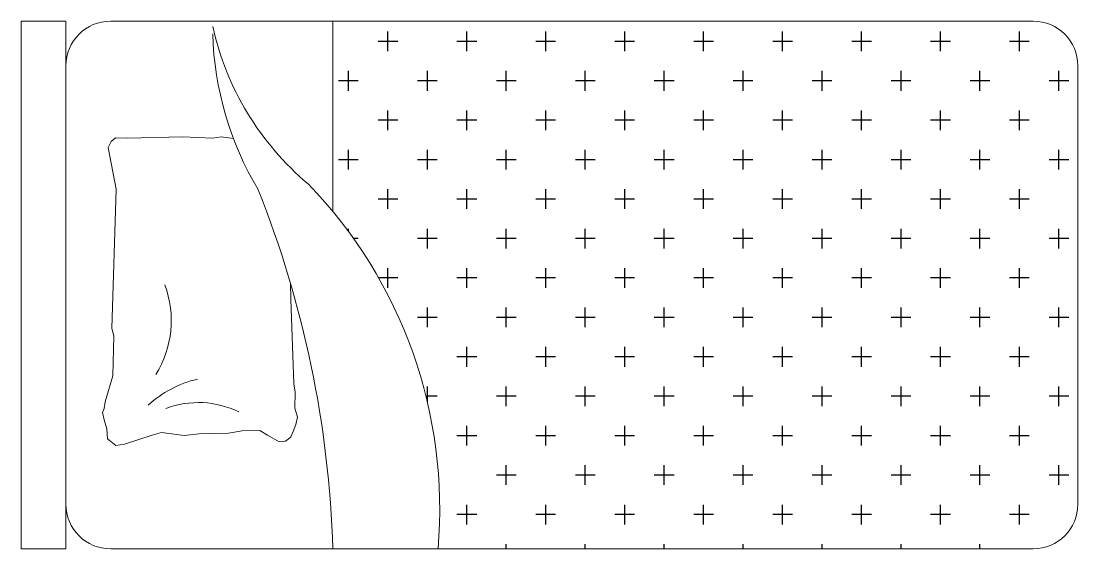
# Model space of a CAD drawing. Header units: millimetres. Extents: x -970.95 to -969.25, y 2701.62 to 2702.47.
import ezdxf

# ---------------------------------------------------------------- set-up
doc = ezdxf.new("R2010")
doc.units = ezdxf.units.MM
doc.header["$LTSCALE"] = 10
doc.layers.add('Móveis_camas', color=2, linetype='Continuous')

msp = doc.modelspace()

# ---------------------------------------------------------------- hatches: boundary and pattern name
at = {"layer": 'Móveis_camas'}
h = msp.add_hatch(dxfattribs=at)
h.set_pattern_fill('CROSS', color=1, scale=0.01, angle=90, style=0)
h.set_pattern_definition([(90, (-116.09862, 6.90568), (-0.0635, 0.0635), [0.03175, -0.09525]), (180, (-116.08274, 6.92156), (-0.0635, -0.0635), [0.03175, -0.09525])])
h.paths.add_polyline_path([(-969.254, 2702.3938, 0.414214), (-969.326, 2702.4658), (-970.4527, 2702.4658), (-970.4527, 2702.1594, -0.19621), (-970.2833, 2701.6158), (-969.326, 2701.6158, 0.414214), (-969.254, 2701.6878)])

# ---------------------------------------------------------------- linework, layer by layer
at = {"layer": 'Móveis_camas', "lineweight": 0}
for p, q in [((-970.882, 2702.4658), (-970.954, 2702.4658)), ((-970.954, 2701.6158), (-970.954, 2702.4658)), ((-970.882, 2701.6158), (-970.882, 2702.4658)), ((-970.81, 2702.4658), (-969.326, 2702.4658)), ((-969.254, 2702.3938), (-969.254, 2701.6878)), ((-970.882, 2701.6158), (-970.954, 2701.6158)), ((-969.326, 2701.6158), (-970.81, 2701.6158))]:
    msp.add_line(p, q, dxfattribs=at)
at = {"layer": 'Móveis_camas', "color": 1, "lineweight": 0}
msp.add_line((-970.4527, 2702.1594), (-970.4527, 2702.4658), dxfattribs=at)
msp.add_lwpolyline([(-970.6125, 2702.2765), (-970.6325, 2702.2792), (-970.6462, 2702.2772), (-970.6943, 2702.2792), (-970.7827, 2702.2775), (-970.8022, 2702.2779), (-970.809, 2702.272), (-970.8143, 2702.2624), (-970.801, 2702.1951), (-970.808, 2701.9708), (-970.8051, 2701.9592), (-970.8065, 2701.8943), (-970.8187, 2701.8529), (-970.8206, 2701.8419), (-970.8234, 2701.8353), (-970.8205, 2701.8238), (-970.8163, 2701.8091), (-970.8152, 2701.7932), (-970.8017, 2701.7824), (-970.788, 2701.7844), (-970.7431, 2701.7991), (-970.7285, 2701.8033), (-970.6919, 2701.7983), (-970.6676, 2701.8011), (-970.6442, 2701.8016), (-970.6207, 2701.8021), (-970.5986, 2701.8057), (-970.5699, 2701.8066), (-970.5576, 2701.7989), (-970.5388, 2701.7884), (-970.5295, 2701.7893), (-970.525, 2701.792), (-970.5201, 2701.7961), (-970.5164, 2701.8049), (-970.5119, 2701.8159), (-970.5095, 2701.8278), (-970.5136, 2701.8424), (-970.5132, 2701.868), (-970.5152, 2701.8818), (-970.5201, 2702.018), (-970.5207, 2702.0436)], dxfattribs=at)
at = {"layer": 'Móveis_camas', "lineweight": 0}
for centre, start, end in [((-970.81, 2702.3938), 90, 180), ((-969.326, 2702.3938), 0, 90), ((-970.81, 2701.6878), 180, 270), ((-969.326, 2701.6878), 270, 0)]:
    msp.add_arc(centre, 0.072, start, end, dxfattribs=at)
at = {"layer": 'Móveis_camas', "color": 1, "lineweight": 0}
for centre, radius, start, end in [((-970.1949, 2702.5571), 0.4619, 192.4944, 229.9154), ((-970.1284, 2702.4599), 0.5176, 181.6222, 210.8668), ((-971.034, 2701.6801), 0.7534, 355.102, 44.0264), ((-972.1493, 2701.5656), 1.6973, 1.6966, 21.7417), ((-970.8754, 2701.9832), 0.1629, 327.9451, 20.7131), ((-970.6293, 2701.7155), 0.1785, 103.3272, 132.4924), ((-970.6689, 2701.7036), 0.1479, 63.9323, 110.6401)]:
    msp.add_arc(centre, radius, start, end, dxfattribs=at)

doc.saveas('drawing.dxf')
